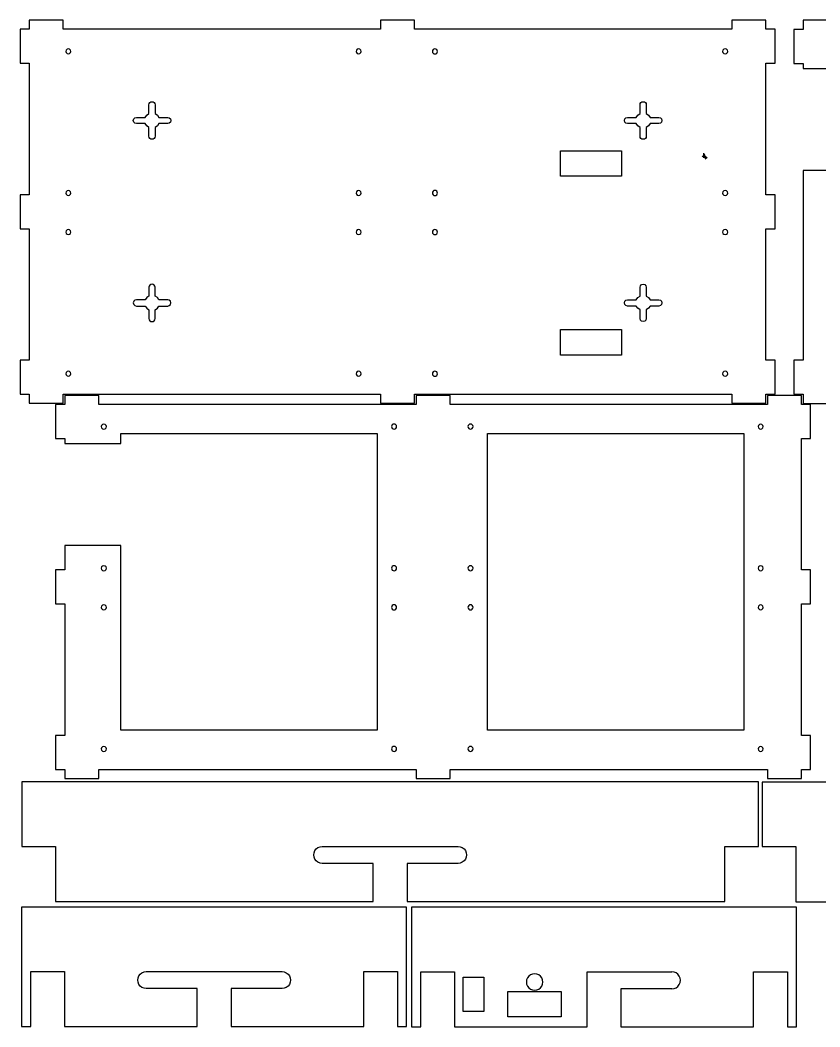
# Model space of a CAD drawing. Extents: x -402 to 746, y -216 to 377.
# Drawn here: x -402 to 69, y -216 to 377 of the extents above; entities that cross this region are included whole.
import ezdxf

# ---------------------------------------------------------------- set-up
doc = ezdxf.new("R2010")
doc.units = 0

msp = doc.modelspace()

# ---------------------------------------------------------------- linework, layer by layer
for p, q in [((-377.039951, 376.706554), (-397.03978, 376.706554)), ((-397.03978, 376.706554), (-397.03978, 371.306415)), ((-377.039951, 371.306415), (-377.039951, 376.706554)), ((-170.140014, 376.706554), (-190.139842, 376.706554)), ((-190.139842, 376.706554), (-190.139842, 371.306415)), ((-170.140014, 371.306415), (-170.140014, 376.706554)), ((36.759799, 376.706554), (16.75983, 376.706554)), ((16.75983, 376.706554), (16.75983, 371.306415)), ((36.759799, 371.306415), (36.759799, 376.706554)), ((78.603514, 376.647368), (58.603553, 376.647368)), ((58.603553, 376.647368), (58.603553, 371.247362)), ((-397.03978, 371.306415), (-402.439919, 371.306415)), ((-402.439919, 371.306415), (-402.439919, 351.306586)), ((-190.139842, 371.306415), (-377.039951, 371.306415)), ((16.75983, 371.306415), (-170.140014, 371.306415)), ((42.159798, 371.306415), (36.759799, 371.306415)), ((42.159798, 351.306586), (42.159798, 371.306415)), ((58.603553, 371.247362), (53.203546, 371.247362)), ((53.203546, 371.247362), (53.203546, 351.2474)), ((-375.338724, 359.056394), (-375.539686, 358.306393)), ((-375.539686, 358.306393), (-375.338724, 357.556393)), ((-374.789686, 359.605432), (-375.338724, 359.056394)), ((-375.338724, 357.556393), (-374.789686, 357.007355)), ((-374.039685, 359.806394), (-374.789686, 359.605432)), ((-374.789686, 357.007355), (-374.039685, 356.806393)), ((-373.289685, 359.605432), (-374.039685, 359.806394)), ((-374.039685, 356.806393), (-373.289685, 357.007355)), ((-372.740647, 359.056394), (-373.289685, 359.605432)), ((-373.289685, 357.007355), (-372.740647, 357.556393)), ((-372.539685, 358.306393), (-372.740647, 359.056394)), ((-372.740647, 357.556393), (-372.539685, 358.306393)), ((-372.539685, 358.306393), (-372.539685, 358.306393)), ((-204.438937, 359.056393), (-204.639898, 358.306393)), ((-204.639898, 358.306393), (-204.438937, 357.556394)), ((-203.889899, 359.605431), (-204.438937, 359.056393)), ((-204.438937, 357.556394), (-203.889899, 357.007356)), ((-203.139899, 359.806393), (-203.889899, 359.605431)), ((-203.889899, 357.007356), (-203.139899, 356.806394)), ((-202.3899, 359.605431), (-203.139899, 359.806393)), ((-203.139899, 356.806394), (-202.3899, 357.007356)), ((-201.840862, 359.056393), (-202.3899, 359.605431)), ((-202.3899, 357.007356), (-201.840862, 357.556394)), ((-201.6399, 358.306393), (-201.840862, 359.056393)), ((-201.840862, 357.556394), (-201.6399, 358.306393)), ((-201.6399, 358.306393), (-201.6399, 358.306393)), ((-159.521761, 358.88991), (-159.639952, 358.306393)), ((-159.639952, 358.306393), (-159.521761, 357.722877)), ((-159.200228, 359.366347), (-159.521761, 358.88991)), ((-159.521761, 357.722877), (-159.200228, 357.24644)), ((-158.723557, 359.687534), (-159.200228, 359.366347)), ((-159.200228, 357.24644), (-158.723557, 356.925253)), ((-158.139955, 359.8053), (-158.723557, 359.687534)), ((-158.723557, 356.925253), (-158.139955, 356.807486)), ((-157.556352, 359.687534), (-158.139955, 359.8053)), ((-158.139955, 356.807486), (-157.556352, 356.925253)), ((-157.079682, 359.366347), (-157.556352, 359.687534)), ((-157.556352, 356.925253), (-157.079682, 357.24644)), ((-156.758148, 358.88991), (-157.079682, 359.366347)), ((-157.079682, 357.24644), (-156.758148, 357.722877)), ((-156.639957, 358.306393), (-156.758148, 358.88991)), ((-156.758148, 357.722877), (-156.639957, 358.306393)), ((-156.639957, 358.306393), (-156.639957, 358.306393)), ((11.460793, 359.056392), (11.259831, 358.306393)), ((11.259831, 358.306393), (11.460793, 357.556394)), ((12.00983, 359.60543), (11.460793, 359.056392)), ((11.460793, 357.556394), (12.00983, 357.007357)), ((12.759829, 359.806391), (12.00983, 359.60543)), ((12.00983, 357.007357), (12.759829, 356.806395)), ((13.509828, 359.60543), (12.759829, 359.806391)), ((12.759829, 356.806395), (13.509828, 357.007357)), ((14.058865, 359.056392), (13.509828, 359.60543)), ((13.509828, 357.007357), (14.058865, 357.556394)), ((14.259827, 358.306393), (14.058865, 359.056392)), ((14.058865, 357.556394), (14.259827, 358.306393)), ((14.259827, 358.306393), (14.259827, 358.306393)), ((-402.439919, 351.306586), (-397.03978, 351.306586)), ((-397.03978, 351.306586), (-397.03978, 273.942516)), ((36.759799, 273.942516), (36.759799, 351.306586)), ((36.759799, 351.306586), (42.159798, 351.306586)), ((53.203546, 351.2474), (58.603553, 351.2474)), ((58.603553, 351.2474), (58.603553, 348.2474)), ((58.603553, 348.2474), (91.603508, 348.2474)), ((-326.581247, 326.832552), (-326.436249, 327.549029)), ((-326.581247, 321.67067), (-326.581247, 326.832552)), ((-326.436249, 327.549029), (-326.041536, 328.13405)), ((-326.041536, 328.13405), (-325.456305, 328.528449)), ((-325.456305, 328.528449), (-324.73975, 328.673063)), ((-324.73975, 328.673063), (-324.023195, 328.528449)), ((-324.023195, 328.528449), (-323.437963, 328.13405)), ((-323.437963, 328.13405), (-323.04325, 327.549029)), ((-323.04325, 327.549029), (-322.898252, 326.832552)), ((-322.898252, 326.832552), (-322.898252, 321.67067)), ((-37.381607, 326.832552), (-37.236608, 327.549029)), ((-37.381607, 321.67067), (-37.381607, 326.832552)), ((-37.236608, 327.549029), (-36.841895, 328.13405)), ((-36.841895, 328.13405), (-36.256664, 328.528449)), ((-36.256664, 328.528449), (-35.540109, 328.673063)), ((-35.540109, 328.673063), (-34.823554, 328.528449)), ((-34.823554, 328.528449), (-34.238322, 328.13405)), ((-34.238322, 328.13405), (-33.843609, 327.549029)), ((-33.843609, 327.549029), (-33.698611, 326.832552)), ((-33.698611, 326.832552), (-33.698611, 321.67067)), ((-328.785356, 319.466562), (-327.882841, 320.768155)), ((-327.882841, 320.768155), (-326.581247, 321.67067)), ((-322.898252, 321.67067), (-321.596658, 320.768155)), ((-321.596658, 320.768155), (-320.694143, 319.466562)), ((-39.585707, 319.466562), (-38.683196, 320.768154)), ((-38.683196, 320.768154), (-37.381607, 321.67067)), ((-33.698611, 321.67067), (-32.397023, 320.768154)), ((-32.397023, 320.768154), (-31.494513, 319.466562)), ((-335.788736, 317.625064), (-335.542022, 318.545813)), ((-335.542022, 316.704315), (-335.788736, 317.625064)), ((-335.542022, 318.545813), (-334.867987, 319.219848)), ((-334.867987, 316.03028), (-335.542022, 316.704315)), ((-334.867987, 319.219848), (-333.947238, 319.466562)), ((-333.947238, 315.783566), (-334.867987, 316.03028)), ((-333.947238, 319.466562), (-328.785356, 319.466562)), ((-328.785356, 315.783566), (-333.947238, 315.783566)), ((-327.882841, 314.481972), (-328.785356, 315.783566)), ((-326.581247, 313.579458), (-327.882841, 314.481972)), ((-321.596658, 314.481972), (-322.898252, 313.579458)), ((-320.694143, 315.783566), (-321.596658, 314.481972)), ((-320.694143, 319.466562), (-315.532261, 319.466562)), ((-320.694143, 319.466562), (-320.694143, 319.466562)), ((-315.532261, 315.783566), (-320.694143, 315.783566)), ((-315.532261, 319.466562), (-314.611513, 319.219848)), ((-314.611513, 316.03028), (-315.532261, 315.783566)), ((-314.611513, 319.219848), (-313.937478, 318.545813)), ((-313.937478, 316.704315), (-314.611513, 316.03028)), ((-313.937478, 318.545813), (-313.690764, 317.625064)), ((-313.690764, 317.625064), (-313.937478, 316.704315)), ((-46.589095, 317.625064), (-46.342381, 318.545813)), ((-46.342381, 316.704315), (-46.589095, 317.625064)), ((-46.342381, 318.545813), (-45.668346, 319.219848)), ((-45.668346, 316.03028), (-46.342381, 316.704315)), ((-45.668346, 319.219848), (-44.747597, 319.466562)), ((-44.747597, 315.783566), (-45.668346, 316.03028)), ((-44.747597, 319.466562), (-39.585707, 319.466562)), ((-39.585707, 315.783566), (-44.747597, 315.783566)), ((-38.683196, 314.481973), (-39.585707, 315.783566)), ((-37.381607, 313.579458), (-38.683196, 314.481973)), ((-32.397023, 314.481974), (-33.698611, 313.579458)), ((-31.494513, 315.783566), (-32.397023, 314.481974)), ((-31.494513, 319.466562), (-26.33262, 319.466562)), ((-31.494513, 319.466562), (-31.494513, 319.466562)), ((-26.33262, 315.783566), (-31.494513, 315.783566)), ((-26.33262, 319.466562), (-25.411872, 319.219848)), ((-25.411872, 316.03028), (-26.33262, 315.783566)), ((-25.411872, 319.219848), (-24.737837, 318.545813)), ((-24.737837, 316.704315), (-25.411872, 316.03028)), ((-24.737837, 318.545813), (-24.491123, 317.625064)), ((-24.491123, 317.625064), (-24.737837, 316.704315)), ((-326.581247, 308.417575), (-326.581247, 313.579458)), ((-326.436249, 307.701098), (-326.581247, 308.417575)), ((-322.898252, 308.417575), (-323.04325, 307.701098)), ((-322.898252, 313.579458), (-322.898252, 308.417575)), ((-37.381607, 308.417575), (-37.381607, 313.579458)), ((-37.236608, 307.701098), (-37.381607, 308.417575)), ((-33.698611, 308.417575), (-33.843609, 307.701098)), ((-33.698611, 313.579458), (-33.698611, 308.417575)), ((-326.041536, 307.116078), (-326.436249, 307.701098)), ((-325.456305, 306.721679), (-326.041536, 307.116078)), ((-324.73975, 306.577065), (-325.456305, 306.721679)), ((-324.023195, 306.721679), (-324.73975, 306.577065)), ((-323.437963, 307.116078), (-324.023195, 306.721679)), ((-323.04325, 307.701098), (-323.437963, 307.116078)), ((-36.841895, 307.116078), (-37.236608, 307.701098)), ((-36.256664, 306.721679), (-36.841895, 307.116078)), ((-35.540109, 306.577065), (-36.256664, 306.721679)), ((-34.823554, 306.721679), (-35.540109, 306.577065)), ((-34.238322, 307.116078), (-34.823554, 306.721679)), ((-33.843609, 307.701098), (-34.238322, 307.116078)), ((-84.24005, 284.760971), (-84.24005, 299.760975)), ((-84.24005, 299.760975), (-48.240096, 299.760975)), ((-48.240096, 299.760975), (-48.240096, 284.760971)), ((-48.240096, 284.760971), (-84.24005, 284.760971)), ((91.603508, 288.247489), (58.603553, 288.247489)), ((58.603553, 288.247489), (58.603553, 247.372247)), ((-397.03978, 273.942516), (-402.439919, 273.942516)), ((-402.439919, 273.942516), (-402.439919, 253.942687)), ((-375.338724, 275.69399), (-375.539686, 274.94399)), ((-375.539686, 274.94399), (-375.338724, 274.193989)), ((-374.789686, 276.243028), (-375.338724, 275.69399)), ((-375.338724, 274.193989), (-374.789686, 273.644951)), ((-374.039685, 276.44399), (-374.789686, 276.243028)), ((-374.789686, 273.644951), (-374.039685, 273.443989)), ((-373.289685, 276.243028), (-374.039685, 276.44399)), ((-374.039685, 273.443989), (-373.289685, 273.644951)), ((-372.740647, 275.69399), (-373.289685, 276.243028)), ((-373.289685, 273.644951), (-372.740647, 274.193989)), ((-372.539685, 274.94399), (-372.740647, 275.69399)), ((-372.740647, 274.193989), (-372.539685, 274.94399)), ((-372.539685, 274.94399), (-372.539685, 274.94399)), ((-204.438937, 275.693989), (-204.639898, 274.94399)), ((-204.639898, 274.94399), (-204.438937, 274.19399)), ((-203.889899, 276.243027), (-204.438937, 275.693989)), ((-204.438937, 274.19399), (-203.889899, 273.644952)), ((-203.139899, 276.443989), (-203.889899, 276.243027)), ((-203.889899, 273.644952), (-203.139899, 273.44399)), ((-202.3899, 276.243027), (-203.139899, 276.443989)), ((-203.139899, 273.44399), (-202.3899, 273.644952)), ((-201.840862, 275.693989), (-202.3899, 276.243027)), ((-202.3899, 273.644952), (-201.840862, 274.19399)), ((-201.6399, 274.94399), (-201.840862, 275.693989)), ((-201.840862, 274.19399), (-201.6399, 274.94399)), ((-201.6399, 274.94399), (-201.6399, 274.94399)), ((-159.521761, 275.527506), (-159.639952, 274.94399)), ((-159.639952, 274.94399), (-159.521761, 274.360473)), ((-159.200228, 276.003943), (-159.521761, 275.527506)), ((-159.521761, 274.360473), (-159.200228, 273.884036)), ((-158.723557, 276.32513), (-159.200228, 276.003943)), ((-159.200228, 273.884036), (-158.723557, 273.562849)), ((-158.139955, 276.442897), (-158.723557, 276.32513)), ((-158.723557, 273.562849), (-158.139955, 273.445083)), ((-157.556352, 276.32513), (-158.139955, 276.442897)), ((-158.139955, 273.445083), (-157.556352, 273.562849)), ((-157.079682, 276.003943), (-157.556352, 276.32513)), ((-157.556352, 273.562849), (-157.079682, 273.884036)), ((-156.758148, 275.527506), (-157.079682, 276.003943)), ((-157.079682, 273.884036), (-156.758148, 274.360473)), ((-156.639957, 274.94399), (-156.758148, 275.527506)), ((-156.758148, 274.360473), (-156.639957, 274.94399)), ((-156.639957, 274.94399), (-156.639957, 274.94399)), ((11.460793, 275.693989), (11.259831, 274.94399)), ((11.259831, 274.94399), (11.460793, 274.193991)), ((12.00983, 276.243026), (11.460793, 275.693989)), ((11.460793, 274.193991), (12.00983, 273.644953)), ((12.759829, 276.443988), (12.00983, 276.243026)), ((12.00983, 273.644953), (12.759829, 273.443992)), ((13.509828, 276.243026), (12.759829, 276.443988)), ((12.759829, 273.443992), (13.509828, 273.644953)), ((14.058865, 275.693989), (13.509828, 276.243026)), ((13.509828, 273.644953), (14.058865, 274.193991)), ((14.259827, 274.94399), (14.058865, 275.693989)), ((14.058865, 274.193991), (14.259827, 274.94399)), ((14.259827, 274.94399), (14.259827, 274.94399)), ((42.159798, 273.942516), (36.759799, 273.942516)), ((42.159798, 253.942687), (42.159798, 273.942516)), ((-402.439919, 253.942687), (-397.03978, 253.942687)), ((-397.03978, 253.942687), (-397.03978, 247.4313)), ((-375.338724, 252.693525), (-375.539686, 251.943525)), ((-375.539686, 251.943525), (-375.338724, 251.193525)), ((-374.789686, 253.242563), (-375.338724, 252.693525)), ((-375.338724, 251.193525), (-374.789686, 250.644486)), ((-374.039685, 253.443525), (-374.789686, 253.242563)), ((-374.789686, 250.644486), (-374.039685, 250.443524)), ((-373.289685, 253.242563), (-374.039685, 253.443525)), ((-374.039685, 250.443524), (-373.289685, 250.644486)), ((-372.740647, 252.693525), (-373.289685, 253.242563)), ((-373.289685, 250.644486), (-372.740647, 251.193525)), ((-372.539685, 251.943525), (-372.740647, 252.693525)), ((-372.740647, 251.193525), (-372.539685, 251.943525)), ((-372.539685, 251.943525), (-372.539685, 251.943525)), ((-204.438937, 252.693524), (-204.639898, 251.943525)), ((-204.639898, 251.943525), (-204.438937, 251.193525)), ((-203.889899, 253.242562), (-204.438937, 252.693524)), ((-204.438937, 251.193525), (-203.889899, 250.644487)), ((-203.139899, 253.443524), (-203.889899, 253.242562)), ((-203.889899, 250.644487), (-203.139899, 250.443526)), ((-202.3899, 253.242562), (-203.139899, 253.443524)), ((-203.139899, 250.443526), (-202.3899, 250.644487)), ((-201.840862, 252.693524), (-202.3899, 253.242562)), ((-202.3899, 250.644487), (-201.840862, 251.193525)), ((-201.6399, 251.943525), (-201.840862, 252.693524)), ((-201.840862, 251.193525), (-201.6399, 251.943525)), ((-201.6399, 251.943525), (-201.6399, 251.943525)), ((-159.521761, 252.527041), (-159.639952, 251.943525)), ((-159.639952, 251.943525), (-159.521761, 251.360008)), ((-159.200228, 253.003478), (-159.521761, 252.527041)), ((-159.521761, 251.360008), (-159.200228, 250.883571)), ((-158.723557, 253.324665), (-159.200228, 253.003478)), ((-159.200228, 250.883571), (-158.723557, 250.562385)), ((-158.139955, 253.442432), (-158.723557, 253.324665)), ((-158.723557, 250.562385), (-158.139955, 250.444618)), ((-157.556352, 253.324665), (-158.139955, 253.442432)), ((-158.139955, 250.444618), (-157.556352, 250.562385)), ((-157.079682, 253.003478), (-157.556352, 253.324665)), ((-157.556352, 250.562385), (-157.079682, 250.883571)), ((-156.758148, 252.527041), (-157.079682, 253.003478)), ((-157.079682, 250.883571), (-156.758148, 251.360008)), ((-156.639957, 251.943525), (-156.758148, 252.527041)), ((-156.758148, 251.360008), (-156.639957, 251.943525)), ((-156.639957, 251.943525), (-156.639957, 251.943525)), ((11.460793, 252.693524), (11.259831, 251.943525)), ((11.259831, 251.943525), (11.460793, 251.193526)), ((12.00983, 253.242561), (11.460793, 252.693524)), ((11.460793, 251.193526), (12.00983, 250.644488)), ((12.759829, 253.443523), (12.00983, 253.242561)), ((12.00983, 250.644488), (12.759829, 250.443527)), ((13.509828, 253.242561), (12.759829, 253.443523)), ((12.759829, 250.443527), (13.509828, 250.644488)), ((14.058865, 252.693524), (13.509828, 253.242561)), ((13.509828, 250.644488), (14.058865, 251.193526)), ((14.259827, 251.943525), (14.058865, 252.693524)), ((14.058865, 251.193526), (14.259827, 251.943525)), ((14.259827, 251.943525), (14.259827, 251.943525)), ((36.759799, 176.581264), (36.759799, 253.942687)), ((36.759799, 253.942687), (42.159798, 253.942687)), ((-397.03978, 247.4313), (-397.03978, 176.581264)), ((58.603553, 247.372247), (58.603553, 176.522105)), ((-326.436249, 220.186407), (-326.581247, 219.46993)), ((-326.581247, 219.46993), (-326.581247, 214.308048)), ((-326.041536, 220.771428), (-326.436249, 220.186407)), ((-325.456305, 221.165827), (-326.041536, 220.771428)), ((-324.73975, 221.310441), (-325.456305, 221.165827)), ((-324.023195, 221.165827), (-324.73975, 221.310441)), ((-323.437963, 220.771428), (-324.023195, 221.165827)), ((-323.04325, 220.186407), (-323.437963, 220.771428)), ((-322.898252, 219.46993), (-323.04325, 220.186407)), ((-322.898252, 214.308048), (-322.898252, 219.46993)), ((-37.381607, 219.46993), (-37.134893, 220.390679)), ((-37.381607, 214.308048), (-37.381607, 219.46993)), ((-37.134893, 220.390679), (-36.460858, 221.064714)), ((-36.460858, 221.064714), (-35.540109, 221.311428)), ((-35.540109, 221.311428), (-34.61936, 221.064714)), ((-34.61936, 221.064714), (-33.945325, 220.390679)), ((-33.945325, 220.390679), (-33.698611, 219.46993)), ((-33.698611, 219.46993), (-33.698611, 214.308048)), ((-327.882841, 213.405533), (-328.785356, 212.10394)), ((-326.581247, 214.308048), (-327.882841, 213.405533)), ((-321.596658, 213.405533), (-322.898252, 214.308048)), ((-320.694143, 212.10394), (-321.596658, 213.405533)), ((-39.585707, 212.10394), (-38.683196, 213.405532)), ((-38.683196, 213.405532), (-37.381607, 214.308048)), ((-33.698611, 214.308048), (-32.397023, 213.405532)), ((-32.397023, 213.405532), (-31.494513, 212.10394)), ((-335.542022, 211.183191), (-335.788736, 210.262442)), ((-335.788736, 210.262442), (-335.542022, 209.341693)), ((-334.867987, 211.857226), (-335.542022, 211.183191)), ((-335.542022, 209.341693), (-334.867987, 208.667658)), ((-333.947238, 212.10394), (-334.867987, 211.857226)), ((-334.867987, 208.667658), (-333.947238, 208.420944)), ((-328.785356, 212.10394), (-333.947238, 212.10394)), ((-333.947238, 208.420944), (-328.785356, 208.420944)), ((-328.785356, 208.420944), (-327.882838, 207.119365)), ((-321.596662, 207.119365), (-320.694143, 208.420944)), ((-315.532261, 212.10394), (-320.694143, 212.10394)), ((-320.694143, 208.420944), (-315.532261, 208.420944)), ((-314.611513, 211.857226), (-315.532261, 212.10394)), ((-315.532261, 208.420944), (-314.611513, 208.667658)), ((-313.937478, 211.183191), (-314.611513, 211.857226)), ((-314.611513, 208.667658), (-313.937478, 209.341693)), ((-313.690764, 210.262442), (-313.937478, 211.183191)), ((-313.937478, 209.341693), (-313.690764, 210.262442)), ((-46.589095, 210.262442), (-46.342381, 211.183191)), ((-46.342381, 209.341693), (-46.589095, 210.262442)), ((-46.342381, 211.183191), (-45.668346, 211.857226)), ((-45.668346, 208.667658), (-46.342381, 209.341693)), ((-45.668346, 211.857226), (-44.747597, 212.10394)), ((-44.747597, 208.420944), (-45.668346, 208.667658)), ((-44.747597, 212.10394), (-39.585707, 212.10394)), ((-39.585707, 208.420944), (-44.747597, 208.420944)), ((-38.683192, 207.119366), (-39.585707, 208.420944)), ((-39.585707, 208.420944), (-39.585707, 208.420944)), ((-31.494513, 208.420944), (-32.397027, 207.119366)), ((-31.494513, 212.10394), (-26.33262, 212.10394)), ((-26.33262, 208.420944), (-31.494513, 208.420944)), ((-26.33262, 212.10394), (-25.411872, 211.857226)), ((-25.411872, 208.667658), (-26.33262, 208.420944)), ((-25.411872, 211.857226), (-24.737837, 211.183191)), ((-24.737837, 209.341693), (-25.411872, 208.667658)), ((-24.737837, 211.183191), (-24.491123, 210.262442)), ((-24.491123, 210.262442), (-24.737837, 209.341693)), ((-327.882838, 207.119365), (-326.581247, 206.216862)), ((-326.581247, 206.216862), (-326.581247, 201.054953)), ((-322.898252, 206.216862), (-321.596662, 207.119365)), ((-322.898252, 201.054953), (-322.898252, 206.216862)), ((-37.381607, 206.216862), (-38.683192, 207.119366)), ((-37.381607, 201.054953), (-37.381607, 206.216862)), ((-32.397027, 207.119366), (-33.698611, 206.216862)), ((-33.698611, 206.216862), (-33.698611, 201.054953)), ((-326.581247, 201.054953), (-326.436249, 200.338476)), ((-326.436249, 200.338476), (-326.041536, 199.753456)), ((-326.041536, 199.753456), (-325.456305, 199.359057)), ((-325.456305, 199.359057), (-324.73975, 199.214443)), ((-324.73975, 199.214443), (-324.023195, 199.359057)), ((-324.023195, 199.359057), (-323.437963, 199.753456)), ((-323.437963, 199.753456), (-323.04325, 200.338476)), ((-323.04325, 200.338476), (-322.898252, 201.054953)), ((-37.134893, 200.134205), (-37.381607, 201.054953)), ((-36.460858, 199.46017), (-37.134893, 200.134205)), ((-35.540109, 199.213456), (-36.460858, 199.46017)), ((-34.61936, 199.46017), (-35.540109, 199.213456)), ((-33.945325, 200.134205), (-34.61936, 199.46017)), ((-33.698611, 201.054953), (-33.945325, 200.134205)), ((-84.24005, 179.581106), (-84.24005, 194.581084)), ((-84.24005, 194.581084), (-48.240096, 194.581084)), ((-48.240096, 194.581084), (-48.240096, 179.581106)), ((-48.240096, 179.581106), (-84.24005, 179.581106)), ((-397.03978, 176.581264), (-402.439919, 176.581264)), ((-402.439919, 176.581264), (-402.439919, 156.581435)), ((42.159798, 176.581264), (36.759799, 176.581264)), ((42.159798, 156.581435), (42.159798, 176.581264)), ((58.603553, 176.522105), (53.203546, 176.522105)), ((53.203546, 176.522105), (53.203546, 156.522144)), ((-375.338724, 169.331121), (-375.539686, 168.581121)), ((-375.539686, 168.581121), (-375.338724, 167.831121)), ((-374.789686, 169.880159), (-375.338724, 169.331121)), ((-375.338724, 167.831121), (-374.789686, 167.282082)), ((-374.039685, 170.081121), (-374.789686, 169.880159)), ((-374.789686, 167.282082), (-374.039685, 167.08112)), ((-373.289685, 169.880159), (-374.039685, 170.081121)), ((-374.039685, 167.08112), (-373.289685, 167.282082)), ((-372.740647, 169.331121), (-373.289685, 169.880159)), ((-373.289685, 167.282082), (-372.740647, 167.831121)), ((-372.539685, 168.581121), (-372.740647, 169.331121)), ((-372.740647, 167.831121), (-372.539685, 168.581121)), ((-372.539685, 168.581121), (-372.539685, 168.581121)), ((-204.438937, 169.33112), (-204.639898, 168.581121)), ((-204.639898, 168.581121), (-204.438937, 167.831121)), ((-203.889899, 169.880158), (-204.438937, 169.33112)), ((-204.438937, 167.831121), (-203.889899, 167.282084)), ((-203.139899, 170.08112), (-203.889899, 169.880158)), ((-203.889899, 167.282084), (-203.139899, 167.081122)), ((-202.3899, 169.880158), (-203.139899, 170.08112)), ((-203.139899, 167.081122), (-202.3899, 167.282084)), ((-201.840862, 169.33112), (-202.3899, 169.880158)), ((-202.3899, 167.282084), (-201.840862, 167.831121)), ((-201.6399, 168.581121), (-201.840862, 169.33112)), ((-201.840862, 167.831121), (-201.6399, 168.581121)), ((-201.6399, 168.581121), (-201.6399, 168.581121)), ((-159.521761, 169.164637), (-159.639952, 168.581121)), ((-159.639952, 168.581121), (-159.521761, 167.997604)), ((-159.200228, 169.641074), (-159.521761, 169.164637)), ((-159.521761, 167.997604), (-159.200228, 167.521167)), ((-158.723557, 169.962261), (-159.200228, 169.641074)), ((-159.200228, 167.521167), (-158.723557, 167.199981)), ((-158.139955, 170.080028), (-158.723557, 169.962261)), ((-158.723557, 167.199981), (-158.139955, 167.082214)), ((-157.556352, 169.962261), (-158.139955, 170.080028)), ((-158.139955, 167.082214), (-157.556352, 167.199981)), ((-157.079682, 169.641074), (-157.556352, 169.962261)), ((-157.556352, 167.199981), (-157.079682, 167.521167)), ((-156.758148, 169.164637), (-157.079682, 169.641074)), ((-157.079682, 167.521167), (-156.758148, 167.997604)), ((-156.639957, 168.581121), (-156.758148, 169.164637)), ((-156.758148, 167.997604), (-156.639957, 168.581121)), ((-156.639957, 168.581121), (-156.639957, 168.581121)), ((11.460793, 169.33112), (11.259831, 168.581121)), ((11.259831, 168.581121), (11.460793, 167.831122)), ((12.00983, 169.880157), (11.460793, 169.33112)), ((11.460793, 167.831122), (12.00983, 167.282084)), ((12.759829, 170.081119), (12.00983, 169.880157)), ((12.00983, 167.282084), (12.759829, 167.081123)), ((13.509828, 169.880157), (12.759829, 170.081119)), ((12.759829, 167.081123), (13.509828, 167.282084)), ((14.058865, 169.33112), (13.509828, 169.880157)), ((13.509828, 167.282084), (14.058865, 167.831122)), ((14.259827, 168.581121), (14.058865, 169.33112)), ((14.058865, 167.831122), (14.259827, 168.581121)), ((14.259827, 168.581121), (14.259827, 168.581121)), ((-402.439919, 156.581435), (-397.03978, 156.581435)), ((-397.03978, 156.581435), (-397.03978, 151.181296)), ((-377.039951, 151.181296), (-377.039951, 156.581435)), ((-377.039951, 156.581435), (-190.139842, 156.581435)), ((-356.139251, 155.807554), (-376.13908, 155.807554)), ((-376.13908, 155.807554), (-376.13908, 150.407415)), ((-356.139251, 150.407415), (-356.139251, 155.807554)), ((-190.139842, 156.581435), (-190.139842, 151.181296)), ((-170.140014, 151.181296), (-170.140014, 156.581435)), ((-170.140014, 156.581435), (16.75983, 156.581435)), ((-149.239314, 155.807554), (-169.239142, 155.807554)), ((-169.239142, 155.807554), (-169.239142, 150.407415)), ((-149.239314, 150.407415), (-149.239314, 155.807554)), ((16.75983, 156.581435), (16.75983, 151.181296)), ((36.759799, 151.181296), (36.759799, 156.581435)), ((36.759799, 156.581435), (42.159798, 156.581435)), ((57.660499, 155.807554), (37.66053, 155.807554)), ((37.66053, 155.807554), (37.66053, 150.407415)), ((53.203546, 156.522144), (58.603553, 156.522144)), ((57.660499, 150.407415), (57.660499, 155.807554)), ((58.603553, 156.522144), (58.603553, 151.122137)), ((-397.03978, 151.181296), (-377.039951, 151.181296)), ((-376.13908, 150.407415), (-381.539219, 150.407415)), ((-381.539219, 150.407415), (-381.539219, 130.407586)), ((-169.239142, 150.407415), (-356.139251, 150.407415)), ((-190.139842, 151.181296), (-170.140014, 151.181296)), ((37.66053, 150.407415), (-149.239314, 150.407415)), ((16.75983, 151.181296), (36.759799, 151.181296)), ((63.060498, 150.407415), (57.660499, 150.407415)), ((58.603553, 151.122137), (78.603514, 151.122137)), ((63.060498, 130.407586), (63.060498, 150.407415)), ((-354.438024, 138.157394), (-354.638986, 137.407393)), ((-354.638986, 137.407393), (-354.438024, 136.657393)), ((-353.888986, 138.706432), (-354.438024, 138.157394)), ((-354.438024, 136.657393), (-353.888986, 136.108355)), ((-353.138985, 138.907394), (-353.888986, 138.706432)), ((-352.388985, 138.706432), (-353.138985, 138.907394)), ((-351.839947, 138.157394), (-352.388985, 138.706432)), ((-352.388985, 136.108355), (-351.839947, 136.657393)), ((-351.638985, 137.407393), (-351.839947, 138.157394)), ((-351.839947, 136.657393), (-351.638985, 137.407393)), ((-351.638985, 137.407393), (-351.638985, 137.407393)), ((-183.621321, 137.991261), (-183.739198, 137.407393)), ((-183.739198, 137.407393), (-183.621321, 136.823526)), ((-183.299859, 138.468053), (-183.621321, 137.991261)), ((-183.621321, 136.823526), (-183.299859, 136.346734)), ((-182.823067, 138.789515), (-183.299859, 138.468053)), ((-183.299859, 136.346734), (-182.823067, 136.025272)), ((-182.239199, 138.907392), (-182.823067, 138.789515)), ((-181.655332, 138.789515), (-182.239199, 138.907392)), ((-181.17854, 138.468053), (-181.655332, 138.789515)), ((-181.655332, 136.025272), (-181.17854, 136.346734)), ((-180.857078, 137.991261), (-181.17854, 138.468053)), ((-181.17854, 136.346734), (-180.857078, 136.823526)), ((-180.7392, 137.407393), (-180.857078, 137.991261)), ((-180.857078, 136.823526), (-180.7392, 137.407393)), ((-180.7392, 137.407393), (-180.7392, 137.407393)), ((-138.621061, 137.99091), (-138.739252, 137.407393)), ((-138.739252, 137.407393), (-138.621061, 136.823877)), ((-138.299528, 138.467347), (-138.621061, 137.99091)), ((-138.621061, 136.823877), (-138.299528, 136.34744)), ((-137.822857, 138.788534), (-138.299528, 138.467347)), ((-138.299528, 136.34744), (-137.822857, 136.026253)), ((-137.239255, 138.9063), (-137.822857, 138.788534)), ((-136.655652, 138.788534), (-137.239255, 138.9063)), ((-136.178982, 138.467347), (-136.655652, 138.788534)), ((-136.655652, 136.026253), (-136.178982, 136.34744)), ((-135.857448, 137.99091), (-136.178982, 138.467347)), ((-136.178982, 136.34744), (-135.857448, 136.823877)), ((-135.739257, 137.407393), (-135.857448, 137.99091)), ((-135.857448, 136.823877), (-135.739257, 137.407393)), ((-135.739257, 137.407393), (-135.739257, 137.407393)), ((32.361493, 138.157392), (32.160531, 137.407393)), ((32.160531, 137.407393), (32.361493, 136.657394)), ((32.91053, 138.70643), (32.361493, 138.157392)), ((32.361493, 136.657394), (32.91053, 136.108357)), ((33.660529, 138.907391), (32.91053, 138.70643)), ((34.410528, 138.70643), (33.660529, 138.907391)), ((34.959565, 138.157392), (34.410528, 138.70643)), ((34.410528, 136.108357), (34.959565, 136.657394)), ((35.160527, 137.407393), (34.959565, 138.157392)), ((34.959565, 136.657394), (35.160527, 137.407393)), ((35.160527, 137.407393), (35.160527, 137.407393)), ((-381.539219, 130.407586), (-376.13908, 130.407586)), ((-376.13908, 130.407586), (-376.13908, 127.407214)), ((-353.888986, 136.108355), (-353.138985, 135.907393)), ((-353.138985, 135.907393), (-352.388985, 136.108355)), ((-343.140288, 127.407214), (-343.140288, 133.407957)), ((-343.140288, 133.407957), (-192.239078, 133.407957)), ((-192.239078, 133.407957), (-192.239078, -41.317365)), ((-182.823067, 136.025272), (-182.239199, 135.907395)), ((-182.239199, 135.907395), (-181.655332, 136.025272)), ((-137.822857, 136.026253), (-137.239255, 135.908486)), ((-137.239255, 135.908486), (-136.655652, 136.026253)), ((-127.239269, -41.317894), (-127.239269, 133.407401)), ((-127.239269, 133.407401), (23.660541, 133.407401)), ((23.660541, 133.407401), (23.660541, -41.317894)), ((32.91053, 136.108357), (33.660529, 135.907395)), ((33.660529, 135.907395), (34.410528, 136.108357)), ((57.660499, 53.043516), (57.660499, 130.407586)), ((57.660499, 130.407586), (63.060498, 130.407586)), ((-376.13908, 127.407214), (-343.140288, 127.407214)), ((-343.140288, 67.407727), (-376.13908, 67.407727)), ((-376.13908, 67.407727), (-376.13908, 53.043516)), ((-343.140288, -41.317365), (-343.140288, 67.407727)), ((-354.438024, 54.79499), (-354.638986, 54.04499)), ((-354.638986, 54.04499), (-354.438024, 53.294989)), ((-353.888986, 55.344028), (-354.438024, 54.79499)), ((-353.138985, 55.54499), (-353.888986, 55.344028)), ((-352.388985, 55.344028), (-353.138985, 55.54499)), ((-351.839947, 54.79499), (-352.388985, 55.344028)), ((-351.638985, 54.04499), (-351.839947, 54.79499)), ((-351.839947, 53.294989), (-351.638985, 54.04499)), ((-351.638985, 54.04499), (-351.638985, 54.04499)), ((-183.621321, 54.628857), (-183.739198, 54.04499)), ((-183.739198, 54.04499), (-183.621321, 53.461122)), ((-183.299859, 55.105649), (-183.621321, 54.628857)), ((-183.621321, 53.461122), (-183.299859, 52.98433)), ((-182.823067, 55.427111), (-183.299859, 55.105649)), ((-182.239199, 55.544988), (-182.823067, 55.427111)), ((-181.655332, 55.427111), (-182.239199, 55.544988)), ((-181.17854, 55.105649), (-181.655332, 55.427111)), ((-180.857078, 54.628857), (-181.17854, 55.105649)), ((-181.17854, 52.98433), (-180.857078, 53.461122)), ((-180.7392, 54.04499), (-180.857078, 54.628857)), ((-180.857078, 53.461122), (-180.7392, 54.04499)), ((-180.7392, 54.04499), (-180.7392, 54.04499)), ((-138.621061, 54.628506), (-138.739252, 54.04499)), ((-138.739252, 54.04499), (-138.621061, 53.461473)), ((-138.299528, 55.104943), (-138.621061, 54.628506)), ((-138.621061, 53.461473), (-138.299528, 52.985036)), ((-137.822857, 55.42613), (-138.299528, 55.104943)), ((-137.239255, 55.543897), (-137.822857, 55.42613)), ((-136.655652, 55.42613), (-137.239255, 55.543897)), ((-136.178982, 55.104943), (-136.655652, 55.42613)), ((-135.857448, 54.628506), (-136.178982, 55.104943)), ((-136.178982, 52.985036), (-135.857448, 53.461473)), ((-135.739257, 54.04499), (-135.857448, 54.628506)), ((-135.857448, 53.461473), (-135.739257, 54.04499)), ((-135.739257, 54.04499), (-135.739257, 54.04499)), ((32.361493, 54.794989), (32.160531, 54.04499)), ((32.160531, 54.04499), (32.361493, 53.294991)), ((32.91053, 55.344026), (32.361493, 54.794989)), ((33.660529, 55.544988), (32.91053, 55.344026)), ((34.410528, 55.344026), (33.660529, 55.544988)), ((34.959565, 54.794989), (34.410528, 55.344026)), ((35.160527, 54.04499), (34.959565, 54.794989)), ((34.959565, 53.294991), (35.160527, 54.04499)), ((35.160527, 54.04499), (35.160527, 54.04499)), ((-376.13908, 53.043516), (-381.539219, 53.043516)), ((-381.539219, 53.043516), (-381.539219, 33.043687)), ((-354.438024, 53.294989), (-353.888986, 52.745951)), ((-353.888986, 52.745951), (-353.138985, 52.544989)), ((-353.138985, 52.544989), (-352.388985, 52.745951)), ((-352.388985, 52.745951), (-351.839947, 53.294989)), ((-183.299859, 52.98433), (-182.823067, 52.662868)), ((-182.823067, 52.662868), (-182.239199, 52.544991)), ((-182.239199, 52.544991), (-181.655332, 52.662868)), ((-181.655332, 52.662868), (-181.17854, 52.98433)), ((-138.299528, 52.985036), (-137.822857, 52.663849)), ((-137.822857, 52.663849), (-137.239255, 52.546083)), ((-137.239255, 52.546083), (-136.655652, 52.663849)), ((-136.655652, 52.663849), (-136.178982, 52.985036)), ((32.361493, 53.294991), (32.91053, 52.745953)), ((32.91053, 52.745953), (33.660529, 52.544992)), ((33.660529, 52.544992), (34.410528, 52.745953)), ((34.410528, 52.745953), (34.959565, 53.294991)), ((63.060498, 53.043516), (57.660499, 53.043516)), ((63.060498, 33.043687), (63.060498, 53.043516)), ((-381.539219, 33.043687), (-376.13908, 33.043687)), ((-376.13908, 33.043687), (-376.13908, 26.5323)), ((-354.438024, 31.794525), (-354.638986, 31.044525)), ((-354.638986, 31.044525), (-354.438024, 30.294525)), ((-353.888986, 32.343563), (-354.438024, 31.794525)), ((-354.438024, 30.294525), (-353.888986, 29.745486)), ((-353.138985, 32.544525), (-353.888986, 32.343563)), ((-353.888986, 29.745486), (-353.138985, 29.544524)), ((-352.388985, 32.343563), (-353.138985, 32.544525)), ((-353.138985, 29.544524), (-352.388985, 29.745486)), ((-351.839947, 31.794525), (-352.388985, 32.343563)), ((-352.388985, 29.745486), (-351.839947, 30.294525)), ((-351.638985, 31.044525), (-351.839947, 31.794525)), ((-351.839947, 30.294525), (-351.638985, 31.044525)), ((-351.638985, 31.044525), (-351.638985, 31.044525)), ((-183.621321, 31.628392), (-183.739198, 31.044525)), ((-183.739198, 31.044525), (-183.621321, 30.460657)), ((-183.299859, 32.105184), (-183.621321, 31.628392)), ((-183.621321, 30.460657), (-183.299859, 29.983865)), ((-182.823067, 32.426646), (-183.299859, 32.105184)), ((-183.299859, 29.983865), (-182.823067, 29.662403)), ((-182.239199, 32.544524), (-182.823067, 32.426646)), ((-182.823067, 29.662403), (-182.239199, 29.544526)), ((-181.655332, 32.426646), (-182.239199, 32.544524)), ((-182.239199, 29.544526), (-181.655332, 29.662403)), ((-181.17854, 32.105184), (-181.655332, 32.426646)), ((-181.655332, 29.662403), (-181.17854, 29.983865)), ((-180.857078, 31.628392), (-181.17854, 32.105184)), ((-181.17854, 29.983865), (-180.857078, 30.460657)), ((-180.7392, 31.044525), (-180.857078, 31.628392)), ((-180.857078, 30.460657), (-180.7392, 31.044525)), ((-180.7392, 31.044525), (-180.7392, 31.044525)), ((-138.621061, 31.628041), (-138.739252, 31.044525)), ((-138.739252, 31.044525), (-138.621061, 30.461008)), ((-138.299528, 32.104478), (-138.621061, 31.628041)), ((-138.621061, 30.461008), (-138.299528, 29.984571)), ((-137.822857, 32.425665), (-138.299528, 32.104478)), ((-138.299528, 29.984571), (-137.822857, 29.663385)), ((-137.239255, 32.543432), (-137.822857, 32.425665)), ((-137.822857, 29.663385), (-137.239255, 29.545618)), ((-136.655652, 32.425665), (-137.239255, 32.543432)), ((-137.239255, 29.545618), (-136.655652, 29.663385)), ((-136.178982, 32.104478), (-136.655652, 32.425665)), ((-136.655652, 29.663385), (-136.178982, 29.984571)), ((-135.857448, 31.628041), (-136.178982, 32.104478)), ((-136.178982, 29.984571), (-135.857448, 30.461008)), ((-135.739257, 31.044525), (-135.857448, 31.628041)), ((-135.857448, 30.461008), (-135.739257, 31.044525)), ((-135.739257, 31.044525), (-135.739257, 31.044525)), ((32.361493, 31.794524), (32.160531, 31.044525)), ((32.160531, 31.044525), (32.361493, 30.294526)), ((32.91053, 32.343561), (32.361493, 31.794524)), ((32.361493, 30.294526), (32.91053, 29.745488)), ((33.660529, 32.544523), (32.91053, 32.343561)), ((32.91053, 29.745488), (33.660529, 29.544527)), ((34.410528, 32.343561), (33.660529, 32.544523)), ((33.660529, 29.544527), (34.410528, 29.745488)), ((34.959565, 31.794524), (34.410528, 32.343561)), ((34.410528, 29.745488), (34.959565, 30.294526)), ((35.160527, 31.044525), (34.959565, 31.794524)), ((34.959565, 30.294526), (35.160527, 31.044525)), ((35.160527, 31.044525), (35.160527, 31.044525)), ((57.660499, -44.317736), (57.660499, 33.043687)), ((57.660499, 33.043687), (63.060498, 33.043687)), ((-376.13908, 26.5323), (-376.13908, -44.317736)), ((-192.239078, -41.317365), (-343.140288, -41.317365)), ((23.660541, -41.317894), (-127.239269, -41.317894)), ((-376.13908, -44.317736), (-381.539219, -44.317736)), ((-381.539219, -44.317736), (-381.539219, -64.317565)), ((63.060498, -44.317736), (57.660499, -44.317736)), ((63.060498, -64.317565), (63.060498, -44.317736)), ((-354.438024, -51.567879), (-354.638986, -52.317879)), ((-354.638986, -52.317879), (-354.438024, -53.067879)), ((-353.888986, -51.018841), (-354.438024, -51.567879)), ((-354.438024, -53.067879), (-353.888986, -53.616918)), ((-353.138985, -50.817879), (-353.888986, -51.018841)), ((-352.388985, -51.018841), (-353.138985, -50.817879)), ((-351.839947, -51.567879), (-352.388985, -51.018841)), ((-352.388985, -53.616918), (-351.839947, -53.067879)), ((-351.638985, -52.317879), (-351.839947, -51.567879)), ((-351.839947, -53.067879), (-351.638985, -52.317879)), ((-351.638985, -52.317879), (-351.638985, -52.317879)), ((-183.621321, -51.734012), (-183.739198, -52.317879)), ((-183.739198, -52.317879), (-183.621321, -52.901746)), ((-183.299859, -51.25722), (-183.621321, -51.734012)), ((-183.621321, -52.901746), (-183.299859, -53.378539)), ((-182.823067, -50.935758), (-183.299859, -51.25722)), ((-182.239199, -50.81788), (-182.823067, -50.935758)), ((-181.655332, -50.935758), (-182.239199, -50.81788)), ((-181.17854, -51.25722), (-181.655332, -50.935758)), ((-180.857078, -51.734012), (-181.17854, -51.25722)), ((-181.17854, -53.378539), (-180.857078, -52.901746)), ((-180.7392, -52.317879), (-180.857078, -51.734012)), ((-180.857078, -52.901746), (-180.7392, -52.317879)), ((-180.7392, -52.317879), (-180.7392, -52.317879)), ((-138.621061, -51.734363), (-138.739252, -52.317879)), ((-138.739252, -52.317879), (-138.621061, -52.901396)), ((-138.299528, -51.257926), (-138.621061, -51.734363)), ((-138.621061, -52.901396), (-138.299528, -53.377833)), ((-137.822857, -50.936739), (-138.299528, -51.257926)), ((-137.239255, -50.818972), (-137.822857, -50.936739)), ((-136.655652, -50.936739), (-137.239255, -50.818972)), ((-136.178982, -51.257926), (-136.655652, -50.936739)), ((-135.857448, -51.734363), (-136.178982, -51.257926)), ((-136.178982, -53.377833), (-135.857448, -52.901396)), ((-135.739257, -52.317879), (-135.857448, -51.734363)), ((-135.857448, -52.901396), (-135.739257, -52.317879)), ((-135.739257, -52.317879), (-135.739257, -52.317879)), ((32.361493, -51.56788), (32.160531, -52.317879)), ((32.160531, -52.317879), (32.361493, -53.067878)), ((32.91053, -51.018843), (32.361493, -51.56788)), ((32.361493, -53.067878), (32.91053, -53.616916)), ((33.660529, -50.817881), (32.91053, -51.018843)), ((34.410528, -51.018843), (33.660529, -50.817881)), ((34.959565, -51.56788), (34.410528, -51.018843)), ((34.410528, -53.616916), (34.959565, -53.067878)), ((35.160527, -52.317879), (34.959565, -51.56788)), ((34.959565, -53.067878), (35.160527, -52.317879)), ((35.160527, -52.317879), (35.160527, -52.317879)), ((-353.888986, -53.616918), (-353.138985, -53.81788)), ((-353.138985, -53.81788), (-352.388985, -53.616918)), ((-183.299859, -53.378539), (-182.823067, -53.700001)), ((-182.823067, -53.700001), (-182.239199, -53.817878)), ((-182.239199, -53.817878), (-181.655332, -53.700001)), ((-181.655332, -53.700001), (-181.17854, -53.378539)), ((-138.299528, -53.377833), (-137.822857, -53.699019)), ((-137.822857, -53.699019), (-137.239255, -53.816786)), ((-137.239255, -53.816786), (-136.655652, -53.699019)), ((-136.655652, -53.699019), (-136.178982, -53.377833)), ((32.91053, -53.616916), (33.660529, -53.817877)), ((33.660529, -53.817877), (34.410528, -53.616916)), ((-381.539219, -64.317565), (-376.13908, -64.317565)), ((-376.13908, -64.317565), (-376.13908, -69.717704)), ((-356.139251, -69.717704), (-356.139251, -64.317565)), ((-356.139251, -64.317565), (-169.239142, -64.317565)), ((-169.239142, -64.317565), (-169.239142, -69.717704)), ((-149.239314, -69.717704), (-149.239314, -64.317565)), ((-149.239314, -64.317565), (37.66053, -64.317565)), ((37.66053, -64.317565), (37.66053, -69.717704)), ((57.660499, -69.717704), (57.660499, -64.317565)), ((57.660499, -64.317565), (63.060498, -64.317565)), ((-376.13908, -69.717704), (-356.139251, -69.717704)), ((-169.239142, -69.717704), (-149.239314, -69.717704)), ((37.66053, -69.717704), (57.660499, -69.717704)), ((32.357465, -71.682716), (-401.442, -71.682716)), ((-401.442, -71.682716), (-401.442, -109.682669)), ((32.357465, -109.682669), (32.357465, -71.682716)), ((468.270465, -71.837716), (34.471, -71.837716)), ((34.471, -71.837716), (34.471, -109.837669)), ((-401.442, -109.682669), (-381.542025, -109.682669)), ((-381.542025, -109.682669), (-381.542025, -142.08263)), ((-229.37475, -113.399012), (-228.872346, -112.182667)), ((-228.872346, -112.182667), (-228.070163, -111.1394)), ((-228.070163, -111.1394), (-227.04222, -110.352541)), ((-227.04222, -110.352541), (-225.846809, -109.855746)), ((-225.846809, -109.855746), (-224.542222, -109.682669)), ((-224.542222, -109.682669), (-144.542324, -109.682669)), ((-144.542324, -109.682669), (-143.237736, -109.855746)), ((-143.237736, -109.855746), (-142.042325, -110.352541)), ((-142.042325, -110.352541), (-141.014382, -111.1394)), ((-141.014382, -111.1394), (-140.212199, -112.182667)), ((-140.212199, -112.182667), (-139.709795, -113.399012)), ((12.45749, -142.08263), (12.45749, -109.682669)), ((12.45749, -109.682669), (32.357465, -109.682669)), ((34.471, -109.837669), (54.370975, -109.837669)), ((54.370975, -109.837669), (54.370975, -142.23763)), ((-229.542219, -114.682666), (-229.37475, -113.399012)), ((-229.37475, -115.96632), (-229.542219, -114.682666)), ((-228.872346, -117.182664), (-229.37475, -115.96632)), ((-228.070163, -118.225931), (-228.872346, -117.182664)), ((-227.04222, -119.01279), (-228.070163, -118.225931)), ((-141.014382, -118.225931), (-142.042325, -119.01279)), ((-140.212199, -117.182664), (-141.014382, -118.225931)), ((-139.709795, -115.96632), (-140.212199, -117.182664)), ((-139.709795, -113.399012), (-139.542327, -114.682666)), ((-139.542327, -114.682666), (-139.709795, -115.96632)), ((-225.846809, -119.509585), (-227.04222, -119.01279)), ((-224.542222, -119.682663), (-225.846809, -119.509585)), ((-194.49226, -119.682663), (-224.542222, -119.682663)), ((-194.49226, -142.08263), (-194.49226, -119.682663)), ((-144.542324, -119.682663), (-174.592285, -119.682663)), ((-174.592285, -119.682663), (-174.592285, -142.08263)), ((-143.237736, -119.509585), (-144.542324, -119.682663)), ((-142.042325, -119.01279), (-143.237736, -119.509585)), ((-381.542025, -142.08263), (-194.49226, -142.08263)), ((-174.592285, -142.08263), (12.45749, -142.08263)), ((-174.824287, -145.394416), (-401.55, -145.394416)), ((-401.55, -145.394416), (-401.55, -215.79433)), ((-174.824287, -215.79433), (-174.824287, -145.394416)), ((54.786671, -145.515829), (-171.939, -145.515829)), ((-171.939, -145.515829), (-171.939, -215.915809)), ((54.370975, -142.23763), (241.42074, -142.23763)), ((54.786671, -215.915809), (54.786671, -145.515829)), ((-396.150007, -215.79433), (-396.150007, -183.394369)), ((-396.150007, -183.394369), (-376.250032, -183.394369)), ((-376.250032, -183.394369), (-376.250032, -215.79433)), ((-330.687091, -184.064241), (-329.49168, -183.567446)), ((-329.49168, -183.567446), (-328.187093, -183.394369)), ((-328.187093, -183.394369), (-248.187195, -183.394369)), ((-248.187195, -183.394369), (-246.882607, -183.567446)), ((-246.882607, -183.567446), (-245.687196, -184.064241)), ((-200.124253, -215.79433), (-200.124253, -183.394369)), ((-200.124253, -183.394369), (-180.224278, -183.394369)), ((-180.224278, -183.394369), (-180.224278, -215.79433)), ((-166.53902, -215.915809), (-166.53902, -183.514975)), ((-166.53902, -183.514975), (-146.639044, -183.514975)), ((-146.639044, -183.514975), (-146.639044, -215.915809)), ((-68.526205, -215.915809), (-68.526205, -183.514975)), ((-68.526205, -183.514975), (-18.57611, -183.514975)), ((-17.271607, -183.688846), (-18.576195, -183.515769)), ((-16.076196, -184.185641), (-17.271607, -183.688846)), ((29.486715, -215.915809), (29.486715, -183.514975)), ((29.486715, -183.514975), (49.386796, -183.514975)), ((49.386796, -183.514975), (49.386796, -215.915809)), ((-333.187089, -188.394366), (-333.019621, -187.110712)), ((-333.019621, -189.67802), (-333.187089, -188.394366)), ((-333.019621, -187.110712), (-332.517217, -185.894367)), ((-332.517217, -185.894367), (-331.715034, -184.8511)), ((-331.715034, -184.8511), (-330.687091, -184.064241)), ((-245.687196, -184.064241), (-244.659253, -184.8511)), ((-244.659253, -184.8511), (-243.85707, -185.894367)), ((-243.85707, -185.894367), (-243.354666, -187.110712)), ((-243.354666, -187.110712), (-243.187198, -188.394366)), ((-243.187198, -188.394366), (-243.354666, -189.67802)), ((-141.539038, -206.815741), (-141.539038, -186.615755)), ((-141.539038, -186.615755), (-129.339055, -186.615755)), ((-129.339055, -186.615755), (-129.339055, -206.815741)), ((-104.171201, -188.250321), (-104.339086, -189.51577)), ((-104.339086, -189.51577), (-104.171201, -190.781219)), ((-103.68931, -187.090773), (-104.171201, -188.250321)), ((-102.926057, -186.093669), (-103.68931, -187.090773)), ((-101.914089, -185.315552), (-102.926057, -186.093669)), ((-100.734235, -184.82822), (-101.914089, -185.315552)), ((-99.489092, -184.665776), (-100.734235, -184.82822)), ((-98.243948, -184.82822), (-99.489092, -184.665776)), ((-97.064095, -185.315552), (-98.243948, -184.82822)), ((-96.052126, -186.093669), (-97.064095, -185.315552)), ((-95.288873, -187.090773), (-96.052126, -186.093669)), ((-94.806982, -188.250321), (-95.288873, -187.090773)), ((-94.639097, -189.51577), (-94.806982, -188.250321)), ((-94.806982, -190.781219), (-94.639097, -189.51577)), ((-94.639097, -189.51577), (-94.639097, -189.51577)), ((-15.048253, -184.9725), (-16.076196, -184.185641)), ((-14.24607, -186.015767), (-15.048253, -184.9725)), ((-13.743666, -187.232112), (-14.24607, -186.015767)), ((-13.576198, -188.515766), (-13.743666, -187.232112)), ((-13.743666, -189.79942), (-13.576198, -188.515766)), ((-332.517217, -190.894364), (-333.019621, -189.67802)), ((-331.715034, -191.937631), (-332.517217, -190.894364)), ((-330.687091, -192.72449), (-331.715034, -191.937631)), ((-329.49168, -193.221285), (-330.687091, -192.72449)), ((-328.187093, -193.394363), (-329.49168, -193.221285)), ((-298.137131, -193.394363), (-328.187093, -193.394363)), ((-298.137131, -215.79433), (-298.137131, -193.394363)), ((-248.187195, -193.394363), (-278.237156, -193.394363)), ((-278.237156, -193.394363), (-278.237156, -215.79433)), ((-246.882607, -193.221285), (-248.187195, -193.394363)), ((-245.687196, -192.72449), (-246.882607, -193.221285)), ((-244.659253, -191.937631), (-245.687196, -192.72449)), ((-243.85707, -190.894364), (-244.659253, -191.937631)), ((-243.354666, -189.67802), (-243.85707, -190.894364)), ((-115.239072, -209.915728), (-115.239072, -195.165755)), ((-115.239072, -195.165755), (-83.739111, -195.165755)), ((-104.171201, -190.781219), (-103.68931, -191.940767)), ((-103.68931, -191.940767), (-102.926057, -192.937871)), ((-102.926057, -192.937871), (-101.914089, -193.715989)), ((-101.914089, -193.715989), (-100.734235, -194.203321)), ((-100.734235, -194.203321), (-99.489092, -194.365765)), ((-99.489092, -194.365765), (-98.243948, -194.203321)), ((-98.243948, -194.203321), (-97.064095, -193.715989)), ((-97.064095, -193.715989), (-96.052126, -192.937871)), ((-96.052126, -192.937871), (-95.288873, -191.940767)), ((-95.288873, -191.940767), (-94.806982, -190.781219)), ((-83.739111, -195.165755), (-83.739111, -209.915728)), ((-18.57611, -193.516212), (-48.626124, -193.516212)), ((-48.626124, -193.516212), (-48.626124, -215.915809)), ((-18.576195, -193.515763), (-17.271607, -193.342685)), ((-17.271607, -193.342685), (-16.076196, -192.84589)), ((-16.076196, -192.84589), (-15.048253, -192.059031)), ((-15.048253, -192.059031), (-14.24607, -191.015764)), ((-14.24607, -191.015764), (-13.743666, -189.79942)), ((-129.339055, -206.815741), (-141.539038, -206.815741)), ((-83.739111, -209.915728), (-115.239072, -209.915728)), ((-401.55, -215.79433), (-396.150007, -215.79433)), ((-376.250032, -215.79433), (-298.137131, -215.79433)), ((-278.237156, -215.79433), (-200.124253, -215.79433)), ((-180.224278, -215.79433), (-174.824287, -215.79433)), ((-171.939, -215.915809), (-166.53902, -215.915809)), ((-146.639044, -215.915809), (-68.526205, -215.915809)), ((-48.626124, -215.915809), (29.486715, -215.915809)), ((49.386796, -215.915809), (54.786671, -215.915809))]:
    msp.add_line(p, q)
at = {"layer": 'Layer 1'}
for p, q in [((0.793749, 297.793749), (-0.793749, 296.206251)), ((0, 298.322915), (0, 295.677085)), ((1.058332, 297), (0, 295.941668)), ((1.587498, 296.470834), (0.529166, 295.412502)), ((2.116664, 295.941668), (1.058332, 294.883336))]:
    msp.add_line(p, q, dxfattribs=at)

doc.saveas('drawing.dxf')
